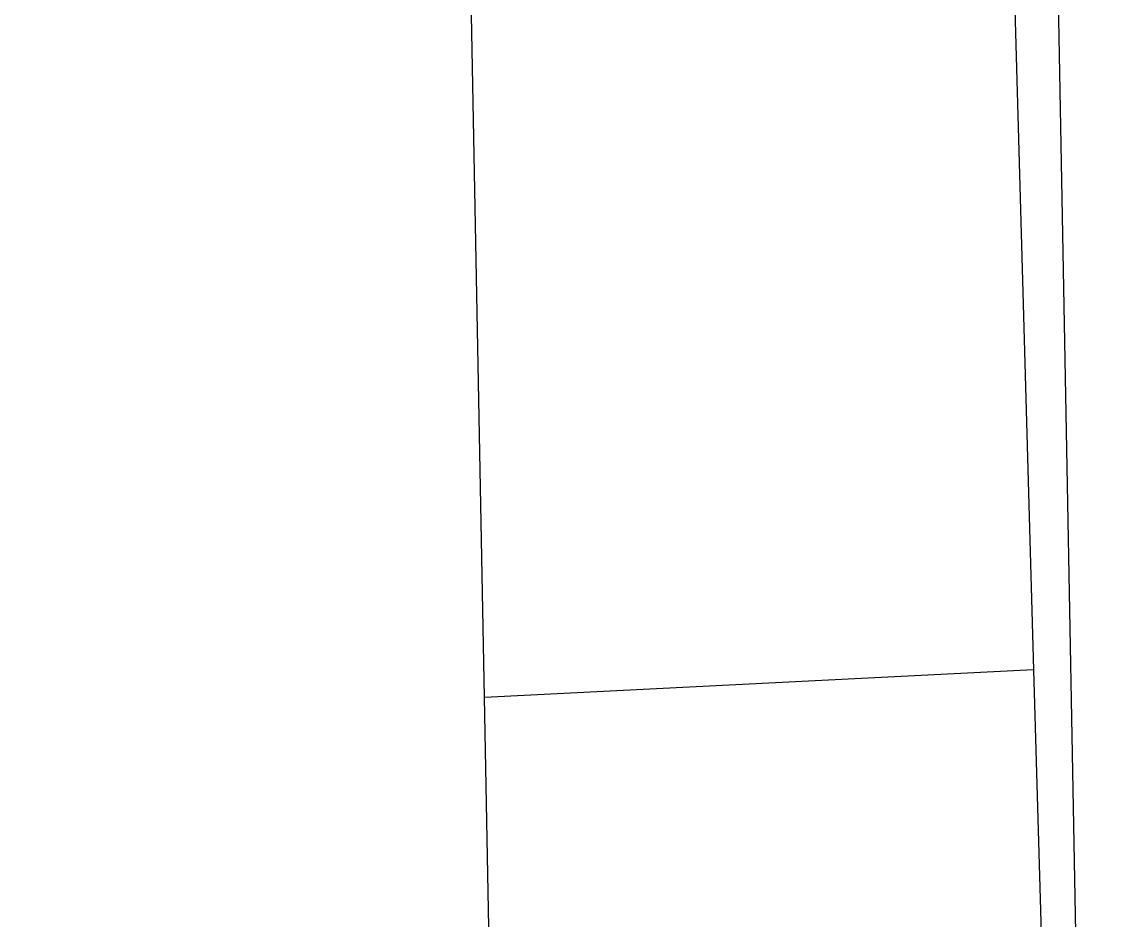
# Model space of a CAD drawing. Header units: metres. Extents: x 668617 to 675126, y 2286318 to 2293677.
# Drawn here: x 670037.86 to 670065.21, y 2287186.76 to 2287209.46 of the extents above; entities that cross this region are included whole.
import ezdxf

# ---------------------------------------------------------------- set-up
doc = ezdxf.new("R2010")
doc.units = ezdxf.units.M
doc.header["$MEASUREMENT"] = 0
doc.layers.add('DMTG-PB-BANQUETAS', color=251, linetype='Continuous')
doc.layers.add('DMTG-PB-LOTIFICACION', color=253, linetype='Continuous')

msp = doc.modelspace()

# ---------------------------------------------------------------- linework, layer by layer
at = {"layer": 'DMTG-PB-BANQUETAS'}
msp.add_lwpolyline([(670012.51306, 2287224.13077), (670059.73334, 2287225.37992, -0.3839787), (670063.82992, 2287221.28565), (670065.20734, 2287147.09155), (670065.15884, 2287146.6179), (670065.02446, 2287146.16088), (670064.80732, 2287145.73647), (670064.51553, 2287145.35961), (670064.16019, 2287145.04323), (670063.75137, 2287144.79824), (669947.54261, 2287141.38097, -0.41556022), (669939.30992, 2287149.17912), (669937.69777, 2287214.16606, -0.41000821), (669945.4957, 2287222.40976), (669996.21388, 2287223.70948)], format="xyb", dxfattribs=at)
at = {"layer": 'DMTG-PB-LOTIFICACION'}
for p, q in [((670062.63158, 2287220.92451), (670063.41969, 2287193.08761)), ((670049.55253, 2287192.38877), (670049.01259, 2287220.65673)), ((670063.41969, 2287193.08761), (670049.55253, 2287192.38877)), ((670063.41969, 2287193.08761), (670063.66583, 2287184.56857)), ((670049.70808, 2287184.00935), (670049.55253, 2287192.38877))]:
    msp.add_line(p, q, dxfattribs=at)

doc.saveas('drawing.dxf')
